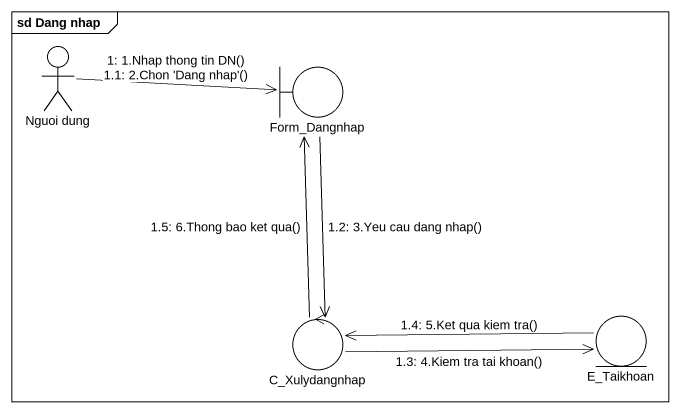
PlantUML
@startuml
mainframe sd Dang nhap
actor "Nguoi dung" as Nguoi_dung
boundary Form_Dangnhap
control C_Xulydangnhap
entity E_Taikhoan
Nguoi_dung -right-> Form_Dangnhap : 1: 1.Nhap thong tin DN()\n1.1: 2.Chon 'Dang nhap'()
Form_Dangnhap --> C_Xulydangnhap : 1.2: 3.Yeu cau dang nhap()
C_Xulydangnhap -right-> E_Taikhoan : 1.3: 4.Kiem tra tai khoan()
E_Taikhoan -left-> C_Xulydangnhap : 1.4: 5.Ket qua kiem tra()
C_Xulydangnhap -up-> Form_Dangnhap : 1.5: 6.Thong bao ket qua()
@enduml
